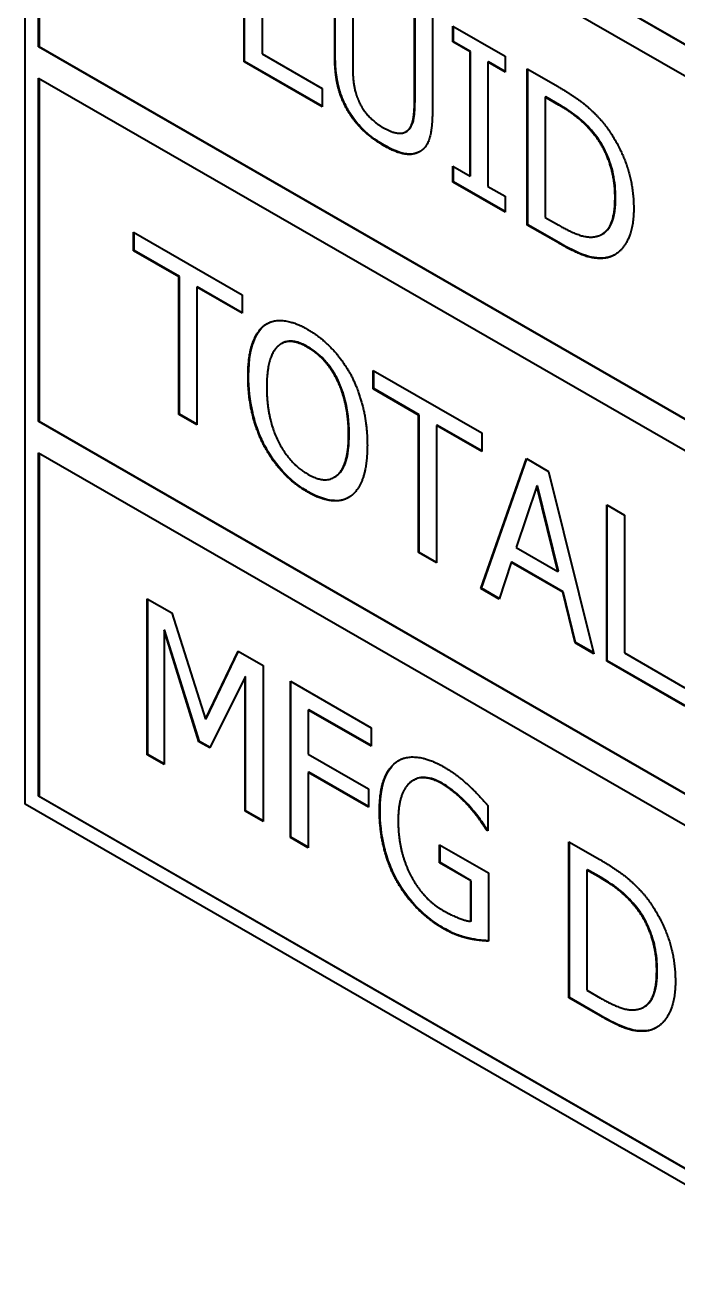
# Model space of a CAD drawing. Header units: millimetres. Extents: x 0 to 3364, y 0 to 2376.
# Drawn here: x 2971.92 to 2976.2, y 1895.38 to 1903.61 of the extents above; entities that cross this region are included whole.
import ezdxf

# ---------------------------------------------------------------- set-up
doc = ezdxf.new("R2010")
doc.units = ezdxf.units.MM
doc.header["$LTSCALE"] = 4
doc.layers.add('가시적인 것(ISO)', color=3, linetype='Continuous', lineweight=40, true_color=0x00ff00)
doc.layers.add('가시적인 좁은 것(ISO)', color=3, linetype='Continuous', lineweight=35, true_color=0x00ff00)

msp = doc.modelspace()

# ---------------------------------------------------------------- linework, layer by layer
at = {"layer": '가시적인 것(ISO)'}
for p, q in [((2971.9243, 1898.5146), (2971.9243, 1918.1357)), ((2987.7458, 1896.8637), (2972.0127, 1905.9238)), ((2972.0162, 1905.9258), (2987.7458, 1896.8678)), ((2972.0127, 1903.4712), (2972.0127, 1905.7194)), ((2972.0127, 1905.7194), (2987.7458, 1896.6593)), ((2972.0162, 1905.7174), (2972.0162, 1903.4732)), ((2973.3583, 1903.3737), (2973.3583, 1904.3956)), ((2973.3619, 1903.3757), (2973.3619, 1904.3936)), ((2973.4758, 1904.328), (2973.4758, 1903.4269)), ((2973.9521, 1903.416), (2973.9521, 1904.0537)), ((2973.9557, 1903.418), (2973.9557, 1904.0516)), ((2974.0696, 1903.986), (2974.0696, 1903.3484)), ((2974.4743, 1903.112), (2974.4743, 1903.753)), ((2974.4778, 1903.114), (2974.4778, 1903.7509)), ((2974.5918, 1903.6853), (2974.5918, 1903.0477)), ((2974.7257, 1903.5039), (2974.7257, 1903.6082)), ((2974.7257, 1903.6082), (2975.0681, 1903.411)), ((2974.7293, 1903.5059), (2974.7293, 1903.6062)), ((2972.0162, 1903.4732), (2972.0127, 1903.4712)), ((2972.0162, 1903.4732), (2987.7458, 1894.4151)), ((2974.7293, 1903.5059), (2974.7257, 1903.5039)), ((2974.8382, 1903.4391), (2974.7257, 1903.5039)), ((2974.8417, 1903.4411), (2974.7293, 1903.5059)), ((2987.7458, 1894.4111), (2972.0127, 1903.4712)), ((2973.4758, 1903.4269), (2973.8705, 1903.1997)), ((2974.8417, 1903.4411), (2974.8382, 1903.4391)), ((2974.8382, 1902.6259), (2974.8382, 1903.4391)), ((2974.8417, 1902.6279), (2974.8417, 1903.4411)), ((2975.0681, 1903.411), (2975.0681, 1903.3067)), ((2973.3619, 1903.3757), (2973.3583, 1903.3737)), ((2973.8705, 1903.0788), (2973.3583, 1903.3737)), ((2973.8705, 1903.0828), (2973.3619, 1903.3757)), ((2974.9592, 1903.3735), (2974.9556, 1903.3715)), ((2975.0681, 1903.3067), (2974.9556, 1903.3715)), ((2974.9556, 1903.3715), (2974.9556, 1902.5582)), ((2975.0681, 1903.3108), (2974.9592, 1903.3735)), ((2975.2135, 1903.3273), (2975.4148, 1903.2114)), ((2975.2135, 1902.3054), (2975.2135, 1903.3273)), ((2975.217, 1902.3074), (2975.217, 1903.3253)), ((2972.0127, 1901.0185), (2972.0127, 1903.2668)), ((2972.0127, 1903.2668), (2987.7458, 1894.2067)), ((2972.0162, 1903.2647), (2972.0162, 1901.0206)), ((2973.8705, 1903.1997), (2973.8705, 1903.0788)), ((2975.3345, 1903.1441), (2975.331, 1903.1421)), ((2975.424, 1903.0925), (2975.3345, 1903.1441)), ((2975.4205, 1903.0905), (2975.331, 1903.1421)), ((2975.331, 1903.1421), (2975.331, 1902.3553)), ((2974.422, 1902.918), (2974.4184, 1902.9159)), ((2974.7257, 1902.5863), (2974.7257, 1902.6906)), ((2974.7257, 1902.6906), (2974.8382, 1902.6259)), ((2974.7293, 1902.5883), (2974.7293, 1902.6886)), ((2974.7293, 1902.5883), (2974.7257, 1902.5863)), ((2975.0681, 1902.3891), (2974.7257, 1902.5863)), ((2975.0681, 1902.3932), (2974.7293, 1902.5883)), ((2974.8417, 1902.6279), (2974.8382, 1902.6259)), ((2974.9556, 1902.5582), (2975.0681, 1902.4935)), ((2975.0681, 1902.4935), (2975.0681, 1902.3891)), ((2975.331, 1902.3553), (2975.4205, 1902.3038)), ((2972.6342, 1902.1369), (2972.6342, 1902.2578)), ((2972.6342, 1902.2578), (2973.3447, 1901.8486)), ((2972.6377, 1902.1389), (2972.6377, 1902.2558)), ((2975.217, 1902.3074), (2975.2135, 1902.3054)), ((2975.4169, 1902.1882), (2975.2135, 1902.3054)), ((2975.4205, 1902.1903), (2975.217, 1902.3074)), ((2975.7069, 1902.2474), (2975.7033, 1902.2454)), ((2972.6377, 1902.1389), (2972.6342, 1902.1369)), ((2972.9307, 1901.9661), (2972.6342, 1902.1369)), ((2972.9343, 1901.9682), (2972.6377, 1902.1389)), ((2975.7335, 1902.092), (2975.7299, 1902.09)), ((2972.9343, 1901.9682), (2972.9307, 1901.9661)), ((2972.9307, 1901.0651), (2972.9307, 1901.9661)), ((2972.9343, 1901.0671), (2972.9343, 1901.9682)), ((2973.0517, 1901.9005), (2973.0482, 1901.8985)), ((2973.0482, 1901.8985), (2973.0482, 1900.9975)), ((2973.3447, 1901.7277), (2973.0482, 1901.8985)), ((2973.3447, 1901.7318), (2973.0517, 1901.9005)), ((2973.3447, 1901.8486), (2973.3447, 1901.7277)), ((2973.4937, 1901.6502), (2973.4901, 1901.6481)), ((2973.6053, 1901.5306), (2973.6018, 1901.5286)), ((2974.2043, 1901.2327), (2974.2043, 1901.3537)), ((2974.2043, 1901.3537), (2974.9148, 1900.9445)), ((2974.2078, 1901.2348), (2974.2078, 1901.3516)), ((2974.2078, 1901.2348), (2974.2043, 1901.2327)), ((2974.5008, 1901.062), (2974.2043, 1901.2327)), ((2974.5043, 1901.064), (2974.2078, 1901.2348)), ((2972.0162, 1901.0206), (2972.0127, 1901.0185)), ((2987.7458, 1891.9584), (2972.0127, 1901.0185)), ((2972.0162, 1901.0206), (2987.7458, 1891.9625)), ((2972.9343, 1901.0671), (2972.9307, 1901.0651)), ((2973.0482, 1900.9975), (2972.9307, 1901.0651)), ((2973.0482, 1901.0015), (2972.9343, 1901.0671)), ((2974.5043, 1901.064), (2974.5008, 1901.062)), ((2974.5008, 1900.161), (2974.5008, 1901.062)), ((2974.5043, 1900.163), (2974.5043, 1901.064)), ((2974.6218, 1900.9964), (2974.6183, 1900.9943)), ((2974.9148, 1900.8236), (2974.6183, 1900.9943)), ((2974.6183, 1900.9943), (2974.6183, 1900.0933)), ((2974.9148, 1900.8276), (2974.6218, 1900.9964)), ((2974.9148, 1900.9445), (2974.9148, 1900.8236)), ((2972.0127, 1898.5659), (2972.0127, 1900.8141)), ((2972.0127, 1900.8141), (2987.7458, 1891.754)), ((2972.0162, 1900.8121), (2972.0162, 1898.5679)), ((2974.9091, 1899.9258), (2975.2071, 1900.7762)), ((2974.9126, 1899.9279), (2975.2094, 1900.7748)), ((2975.2071, 1900.7762), (2975.3517, 1900.6929)), ((2975.3517, 1900.6929), (2975.6497, 1899.4993)), ((2973.9525, 1900.6557), (2973.949, 1900.6537)), ((2975.2765, 1900.597), (2975.1404, 1900.1943)), ((2975.2801, 1900.5991), (2975.2765, 1900.597)), ((2975.4133, 1900.0371), (2975.2765, 1900.597)), ((2975.4169, 1900.0391), (2975.2801, 1900.5991)), ((2975.7335, 1899.4511), (2975.7335, 1900.473)), ((2975.7335, 1900.473), (2975.851, 1900.4054)), ((2975.7371, 1899.4531), (2975.7371, 1900.471)), ((2975.851, 1900.4054), (2975.851, 1899.5043)), ((2975.1404, 1900.1943), (2975.4133, 1900.0371)), ((2974.5043, 1900.163), (2974.5008, 1900.161)), ((2974.6183, 1900.0933), (2974.5008, 1900.161)), ((2974.6183, 1900.0974), (2974.5043, 1900.163)), ((2975.1117, 1900.0989), (2975.1082, 1900.0969)), ((2975.4491, 1899.9046), (2975.1117, 1900.0989)), ((2975.1082, 1900.0969), (2975.028, 1899.8574)), ((2975.4456, 1899.9026), (2975.1082, 1900.0969)), ((2975.4169, 1900.0391), (2975.4133, 1900.0371)), ((2972.7244, 1898.8368), (2972.7244, 1899.8587)), ((2972.7244, 1899.8587), (2972.8849, 1899.7663)), ((2972.728, 1898.8388), (2972.728, 1899.8567)), ((2974.9126, 1899.9279), (2974.9091, 1899.9258)), ((2975.028, 1899.8574), (2974.9091, 1899.9258)), ((2975.0291, 1899.8608), (2974.9126, 1899.9279)), ((2975.4491, 1899.9046), (2975.4456, 1899.9026)), ((2975.5258, 1899.5707), (2975.4456, 1899.9026)), ((2975.5293, 1899.5727), (2975.4491, 1899.9046)), ((2972.8849, 1899.7663), (2973.1055, 1899.0703)), ((2972.8376, 1899.656), (2972.834, 1899.654)), ((2973.0625, 1898.9236), (2972.834, 1899.654)), ((2972.834, 1899.654), (2972.834, 1898.7736)), ((2973.0661, 1898.9257), (2972.8376, 1899.656)), ((2975.5293, 1899.5727), (2975.5258, 1899.5707)), ((2975.6497, 1899.4993), (2975.5258, 1899.5707)), ((2975.6485, 1899.5041), (2975.5293, 1899.5727)), ((2973.1055, 1899.0703), (2973.319, 1899.5163)), ((2973.109, 1899.0724), (2973.321, 1899.5152)), ((2973.319, 1899.5163), (2973.4823, 1899.4223)), ((2975.7371, 1899.4531), (2975.7335, 1899.4511)), ((2976.2457, 1899.1562), (2975.7335, 1899.4511)), ((2976.2457, 1899.1602), (2975.7371, 1899.4531)), ((2975.851, 1899.5043), (2976.2457, 1899.2771)), ((2973.4823, 1899.4223), (2973.4823, 1898.4004)), ((2973.3648, 1899.3483), (2973.1342, 1898.8824)), ((2973.3683, 1899.3504), (2973.3648, 1899.3483)), ((2973.3648, 1898.468), (2973.3648, 1899.3483)), ((2973.3683, 1898.47), (2973.3683, 1899.3504)), ((2973.6613, 1898.2972), (2973.6613, 1899.3192)), ((2973.6613, 1899.3192), (2974.1899, 1899.0148)), ((2973.6649, 1898.2993), (2973.6649, 1899.3171)), ((2973.7823, 1899.1327), (2973.7788, 1899.1306)), ((2974.1899, 1898.8939), (2973.7788, 1899.1306)), ((2973.7788, 1899.1306), (2973.7788, 1898.8424)), ((2974.1899, 1898.8979), (2973.7823, 1899.1327)), ((2973.109, 1899.0724), (2973.1055, 1899.0703)), ((2974.1899, 1899.0148), (2974.1899, 1898.8939)), ((2973.0661, 1898.9257), (2973.0625, 1898.9236)), ((2973.1342, 1898.8824), (2973.0625, 1898.9236)), ((2973.1357, 1898.8856), (2973.0661, 1898.9257)), ((2972.728, 1898.8388), (2972.7244, 1898.8368)), ((2972.834, 1898.7736), (2972.7244, 1898.8368)), ((2972.834, 1898.7777), (2972.728, 1898.8388)), ((2973.7788, 1898.8424), (2974.1728, 1898.6156)), ((2973.7823, 1898.7235), (2973.7788, 1898.7215)), ((2974.1728, 1898.4946), (2973.7788, 1898.7215)), ((2973.7788, 1898.7215), (2973.7788, 1898.2296)), ((2974.1728, 1898.4987), (2973.7823, 1898.7235)), ((2974.1728, 1898.6156), (2974.1728, 1898.4946)), ((2974.4697, 1898.6726), (2974.4662, 1898.6706)), ((2972.0162, 1898.5679), (2972.0127, 1898.5659)), ((2987.7458, 1889.5058), (2972.0127, 1898.5659)), ((2972.0162, 1898.5679), (2987.7458, 1889.5098)), ((2987.8342, 1889.3527), (2971.9243, 1898.5146)), ((2973.3683, 1898.47), (2973.3648, 1898.468)), ((2973.4823, 1898.4004), (2973.3648, 1898.468)), ((2973.4823, 1898.4044), (2973.3683, 1898.47)), ((2974.8374, 1898.4986), (2974.8339, 1898.4965)), ((2974.9556, 1898.5043), (2974.9556, 1898.3403)), ((2973.6649, 1898.2993), (2973.6613, 1898.2972)), ((2973.7788, 1898.2296), (2973.6613, 1898.2972)), ((2973.7788, 1898.2337), (2973.6649, 1898.2993)), ((2974.9492, 1898.3481), (2974.9456, 1898.3461)), ((2974.9556, 1898.3403), (2974.9456, 1898.3461)), ((2974.9556, 1898.3444), (2974.9492, 1898.3481)), ((2974.6383, 1898.1296), (2974.6383, 1898.2489)), ((2974.6383, 1898.2489), (2974.9592, 1898.0641)), ((2974.6419, 1898.1317), (2974.6419, 1898.2469)), ((2975.4864, 1897.2463), (2975.4864, 1898.2682)), ((2975.4864, 1898.2682), (2975.6877, 1898.1523)), ((2975.4899, 1897.2483), (2975.4899, 1898.2661)), ((2974.6419, 1898.1317), (2974.6383, 1898.1296)), ((2974.8432, 1898.0117), (2974.6383, 1898.1296)), ((2974.8467, 1898.0137), (2974.6419, 1898.1317)), ((2974.9592, 1898.0641), (2974.9592, 1897.6177)), ((2975.6074, 1898.085), (2975.6039, 1898.0829)), ((2975.6039, 1898.0829), (2975.6039, 1897.2962)), ((2975.6934, 1898.0314), (2975.6039, 1898.0829)), ((2975.6969, 1898.0334), (2975.6074, 1898.085)), ((2974.8467, 1898.0137), (2974.8432, 1898.0117)), ((2974.8432, 1897.7475), (2974.8432, 1898.0117)), ((2974.8467, 1897.7495), (2974.8467, 1898.0137)), ((2974.8467, 1897.7495), (2974.8432, 1897.7475)), ((2975.4899, 1897.2483), (2975.4864, 1897.2463)), ((2975.6898, 1897.1291), (2975.4864, 1897.2463)), ((2975.6934, 1897.1311), (2975.4899, 1897.2483)), ((2975.6039, 1897.2962), (2975.6934, 1897.2446)), ((2975.9798, 1897.1883), (2975.9762, 1897.1863)), ((2976.0064, 1897.0329), (2976.0028, 1897.0308))]:
    msp.add_line(p, q, dxfattribs=at)
for points, degree in [([(2974.0367, 1903.0559), (2973.9901, 1903.1358), (2973.9521, 1903.3067), (2973.9521, 1903.416)], 2), ([(2974.0696, 1903.3484), (2974.0696, 1903.2771), (2974.0854, 1903.172), (2974.1076, 1903.1203)], 2), ([(2975.4148, 1903.2114), (2975.5394, 1903.1396), (2975.6812, 1903.0149), (2975.7314, 1902.9479)], 2), ([(2974.1076, 1903.1203), (2974.1312, 1903.0653), (2974.2129, 1902.976), (2974.2716, 1902.9422)], 2), ([(2974.4363, 1902.931), (2974.4585, 1902.9571), (2974.4743, 1903.0433), (2974.4743, 1903.112)], 2), ([(2975.654, 1902.8948), (2975.6067, 1902.9543), (2975.5, 1903.0447), (2975.4205, 1903.0905)], 2), ([(2974.2716, 1902.8262), (2974.1935, 1902.8712), (2974.0775, 1902.9852), (2974.0367, 1903.0559)], 2), ([(2974.5918, 1903.0477), (2974.5918, 1902.9408), (2974.5545, 1902.8099), (2974.5073, 1902.785)], 2), ([(2974.2716, 1902.9422), (2974.3268, 1902.9104), (2974.4127, 1902.9032), (2974.4363, 1902.931)], 2), ([(2974.422, 1902.918), (2974.4286, 1902.9218), (2974.4346, 1902.9268), (2974.4399, 1902.933)], 3), ([(2975.7314, 1902.9479), (2975.8166, 1902.8334), (2975.9104, 1902.5632), (2975.9104, 1902.4142)], 2), ([(2974.5073, 1902.785), (2974.465, 1902.7613), (2974.3533, 1902.7792), (2974.2716, 1902.8262)], 2), ([(2975.788, 1902.4864), (2975.788, 1902.604), (2975.7206, 1902.8092), (2975.654, 1902.8948)], 2), ([(2974.5127, 1902.788), (2974.5121, 1902.7877), (2974.5114, 1902.7873), (2974.5108, 1902.787)], 3), ([(2975.6648, 1902.231), (2975.7264, 1902.2436), (2975.788, 1902.3671), (2975.788, 1902.4864)], 2), ([(2975.9104, 1902.4142), (2975.9104, 1902.2742), (2975.8123, 1902.1055), (2975.7299, 1902.09)], 2), ([(2975.4205, 1902.3038), (2975.4986, 1902.2588), (2975.6168, 1902.2197), (2975.6648, 1902.231)], 2), ([(2975.7299, 1902.09), (2975.6626, 1902.0799), (2975.5244, 1902.1264), (2975.4169, 1902.1882)], 2), ([(2975.7871, 1902.1113), (2975.7707, 1902.1022), (2975.7529, 1902.0957), (2975.7335, 1902.092)], 3), ([(2973.4901, 1901.6481), (2973.5417, 1901.6863), (2973.6857, 1901.6738), (2973.7745, 1901.6227)], 2), ([(2973.3841, 1901.315), (2973.3841, 1901.4433), (2973.4393, 1901.607), (2973.4901, 1901.6481)], 2), ([(2973.4937, 1901.6502), (2973.4983, 1901.6536), (2973.5031, 1901.6568), (2973.508, 1901.6597)], 3), ([(2973.7745, 1901.6227), (2973.8648, 1901.5707), (2974.0094, 1901.4145), (2974.0596, 1901.3202)], 2), ([(2973.579, 1901.5117), (2973.5439, 1901.4797), (2973.5066, 1901.3438), (2973.5066, 1901.2444)], 2), ([(2973.7752, 1901.5047), (2973.7115, 1901.5414), (2973.6155, 1901.5453), (2973.579, 1901.5117)], 2), ([(2973.9708, 1901.286), (2973.9357, 1901.3593), (2973.8368, 1901.4692), (2973.7752, 1901.5047)], 2), ([(2973.4894, 1900.861), (2973.4386, 1900.9582), (2973.3841, 1901.1891), (2973.3841, 1901.315)], 2), ([(2974.0431, 1900.9355), (2974.0431, 1901.0365), (2974.0051, 1901.2149), (2973.9708, 1901.286)], 2), ([(2974.0596, 1901.3202), (2974.1097, 1901.2234), (2974.1656, 1900.9925), (2974.1656, 1900.865)], 2), ([(2973.5066, 1901.2444), (2973.5066, 1901.0432), (2973.6527, 1900.7454), (2973.7752, 1900.6749)], 2), ([(2973.7752, 1900.6749), (2973.8977, 1900.6043), (2974.0431, 1900.7343), (2974.0431, 1900.9355)], 2), ([(2973.7745, 1900.5577), (2973.685, 1900.6092), (2973.5417, 1900.7621), (2973.4894, 1900.861)], 2), ([(2974.1656, 1900.865), (2974.1656, 1900.7407), (2974.1112, 1900.5708), (2974.0596, 1900.5326)], 2), ([(2974.0596, 1900.5326), (2974.0051, 1900.4928), (2973.8612, 1900.5078), (2973.7745, 1900.5577)], 2), ([(2974.2451, 1898.4729), (2974.2451, 1898.5963), (2974.3053, 1898.7571), (2974.3611, 1898.7944)], 2), ([(2974.3611, 1898.7944), (2974.4149, 1898.8306), (2974.5724, 1898.8127), (2974.6663, 1898.7587)], 2), ([(2974.3647, 1898.7965), (2974.3672, 1898.7982), (2974.3699, 1898.7999), (2974.3725, 1898.8014)], 3), ([(2974.6663, 1898.7587), (2974.7114, 1898.7327), (2974.793, 1898.6708), (2974.8303, 1898.6361)], 2), ([(2974.6527, 1898.6489), (2974.5252, 1898.7223), (2974.3676, 1898.5911), (2974.3676, 1898.4065)], 2), ([(2974.8339, 1898.4965), (2974.7981, 1898.5379), (2974.7057, 1898.6184), (2974.6527, 1898.6489)], 2), ([(2974.8303, 1898.6361), (2974.8604, 1898.6088), (2974.9334, 1898.5303), (2974.9556, 1898.5043)], 2), ([(2974.3604, 1898.0081), (2974.3045, 1898.1082), (2974.2451, 1898.3428), (2974.2451, 1898.4729)], 2), ([(2974.9456, 1898.3461), (2974.9234, 1898.3812), (2974.8769, 1898.4486), (2974.8339, 1898.4965)], 2), ([(2974.3676, 1898.4065), (2974.3676, 1898.3038), (2974.4091, 1898.1258), (2974.4485, 1898.0501)], 2), ([(2975.6877, 1898.1523), (2975.8123, 1898.0805), (2975.9541, 1897.9558), (2976.0043, 1897.8888)], 2), ([(2974.4485, 1898.0501), (2974.4865, 1897.9753), (2974.5939, 1897.8579), (2974.6613, 1897.8191)], 2), ([(2974.6656, 1897.6991), (2974.5717, 1897.7531), (2974.4163, 1897.9089), (2974.3604, 1898.0081)], 2), ([(2975.9269, 1897.8356), (2975.8796, 1897.8952), (2975.7729, 1897.9856), (2975.6934, 1898.0314)], 2), ([(2976.0043, 1897.8888), (2976.0895, 1897.7743), (2976.1833, 1897.5041), (2976.1833, 1897.3551)], 2), ([(2974.6613, 1897.8191), (2974.7107, 1897.7907), (2974.8095, 1897.7503), (2974.8432, 1897.7475)], 2), ([(2976.0609, 1897.4272), (2976.0609, 1897.5448), (2975.9935, 1897.7501), (2975.9269, 1897.8356)], 2), ([(2974.8289, 1897.6348), (2974.7852, 1897.6451), (2974.715, 1897.6706), (2974.6656, 1897.6991)], 2), ([(2974.9592, 1897.6177), (2974.937, 1897.6189), (2974.8611, 1897.627), (2974.8289, 1897.6348)], 2), ([(2975.9377, 1897.1719), (2975.9993, 1897.1845), (2976.0609, 1897.308), (2976.0609, 1897.4272)], 2), ([(2976.1833, 1897.3551), (2976.1833, 1897.2151), (2976.0852, 1897.0463), (2976.0028, 1897.0308)], 2), ([(2975.6934, 1897.2446), (2975.7715, 1897.1997), (2975.8897, 1897.1606), (2975.9377, 1897.1719)], 2), ([(2976.0028, 1897.0308), (2975.9355, 1897.0208), (2975.7973, 1897.0672), (2975.6898, 1897.1291)], 2), ([(2976.06, 1897.0522), (2976.0436, 1897.043), (2976.0258, 1897.0365), (2976.0064, 1897.0329)], 3)]:
    msp.add_open_spline(points, degree=degree, dxfattribs=at)
for points, knots in [([(2974.0402, 1903.058), (2974.0248, 1903.0843), (2974.0116, 1903.1114), (2973.9856, 1903.1768), (2973.9783, 1903.207), (2973.96, 1903.2894), (2973.9557, 1903.3581), (2973.9557, 1903.418)], [-0.06277013, -0.06277013, -0.06277013, -0.06277013, -0.05478899, -0.05478899, -0.04400046, -0.04400046, 0, 0, 0, 0]), ([(2974.4399, 1902.933), (2974.4607, 1902.9575), (2974.4673, 1902.9875), (2974.4761, 1903.0357), (2974.4778, 1903.0765), (2974.4778, 1903.114)], [-0.03963328, -0.03963328, -0.03963328, -0.03963328, -0.02752855, -0.02752855, 0, 0, 0, 0]), ([(2975.6575, 1902.8968), (2975.6261, 1902.9364), (2975.5925, 1902.9714), (2975.5351, 1903.02), (2975.4946, 1903.0519), (2975.424, 1903.0925)], [-0.1576458, -0.1576458, -0.1576458, -0.1576458, -0.059904, -0.059904, 0, 0, 0, 0]), ([(2974.2751, 1902.8283), (2974.2473, 1902.8443), (2974.2191, 1902.8628), (2974.1676, 1902.903), (2974.1441, 1902.9241), (2974.091, 1902.9808), (2974.0637, 1903.0173), (2974.0402, 1903.058)], [-0.07265851, -0.07265851, -0.07265851, -0.07265851, -0.04900249, -0.04900249, -0.02818557, -0.02818557, 0, 0, 0, 0]), ([(2975.7915, 1902.4884), (2975.7915, 1902.5361), (2975.7873, 1902.587), (2975.767, 1902.684), (2975.7527, 1902.7295), (2975.7119, 1902.8183), (2975.6869, 1902.859), (2975.6575, 1902.8968)], [-0.09412968, -0.09412968, -0.09412968, -0.09412968, -0.0591507, -0.0591507, -0.029243, -0.029243, 0, 0, 0, 0]), ([(2974.5108, 1902.787), (2974.4969, 1902.7792), (2974.4817, 1902.7739), (2974.4445, 1902.7684), (2974.4259, 1902.7701), (2974.3698, 1902.7792), (2974.3206, 1902.8021), (2974.2751, 1902.8283)], [-0.06002364, -0.06002364, -0.06002364, -0.06002364, -0.05048049, -0.05048049, -0.03855798, -0.03855798, 0, 0, 0, 0]), ([(2975.7069, 1902.2474), (2975.7132, 1902.2511), (2975.7192, 1902.2553), (2975.7453, 1902.2776), (2975.7572, 1902.2991), (2975.785, 1902.3617), (2975.7915, 1902.4252), (2975.7915, 1902.4884)], [-0.0664739, -0.0664739, -0.0664739, -0.0664739, -0.0620903, -0.0620903, -0.04638943, -0.04638943, 0, 0, 0, 0]), ([(2975.7335, 1902.092), (2975.6712, 1902.0827), (2975.6219, 1902.0968), (2975.5419, 1902.1237), (2975.4763, 1902.1581), (2975.4205, 1902.1903)], [-0.06880073, -0.06880073, -0.06880073, -0.06880073, -0.04741805, -0.04741805, 0, 0, 0, 0]), ([(2973.3877, 1901.317), (2973.3877, 1901.4352), (2973.4052, 1901.5003), (2973.4361, 1901.5844), (2973.4603, 1901.6232), (2973.4937, 1901.6502)], [-0.07927906, -0.07927906, -0.07927906, -0.07927906, -0.04411855, -0.04411855, 0, 0, 0, 0]), ([(2973.7788, 1901.5067), (2973.7555, 1901.5201), (2973.7321, 1901.531), (2973.6832, 1901.5457), (2973.664, 1901.5462), (2973.6341, 1901.5435), (2973.6189, 1901.5385), (2973.6053, 1901.5306)], [-0.05013354, -0.05013354, -0.05013354, -0.05013354, -0.03915095, -0.03915095, -0.02635267, -0.02635267, -0.0098448, -0.0098448, -0.0098448, -0.0098448]), ([(2973.9743, 1901.2881), (2973.962, 1901.3138), (2973.9479, 1901.3387), (2973.9162, 1901.3854), (2973.8993, 1901.4065), (2973.8485, 1901.4601), (2973.8139, 1901.4864), (2973.7788, 1901.5067)], [-0.06392344, -0.06392344, -0.06392344, -0.06392344, -0.04668159, -0.04668159, -0.0298476, -0.0298476, 0, 0, 0, 0]), ([(2973.493, 1900.863), (2973.4755, 1900.8963), (2973.4606, 1900.9304), (2973.4344, 1901.002), (2973.4235, 1901.0391), (2973.3951, 1901.1596), (2973.3877, 1901.241), (2973.3877, 1901.317)], [-0.1025481, -0.1025481, -0.1025481, -0.1025481, -0.0800779, -0.0800779, -0.0557712, -0.0557712, 0, 0, 0, 0]), ([(2974.0466, 1900.9375), (2974.0466, 1901.0215), (2974.0368, 1901.0936), (2974.0098, 1901.2011), (2973.9949, 1901.2454), (2973.9743, 1901.2881)], [-0.07129885, -0.07129885, -0.07129885, -0.07129885, -0.02860009, -0.02860009, 0, 0, 0, 0]), ([(2973.9525, 1900.6557), (2973.9556, 1900.6575), (2973.9587, 1900.6595), (2973.9902, 1900.6816), (2974.0079, 1900.7117), (2974.04, 1900.7972), (2974.0466, 1900.8674), (2974.0466, 1900.9375)], [-0.08391735, -0.08391735, -0.08391735, -0.08391735, -0.08085681, -0.08085681, -0.05145574, -0.05145574, 0, 0, 0, 0]), ([(2973.778, 1900.5597), (2973.7464, 1900.578), (2973.7147, 1900.5995), (2973.6548, 1900.6488), (2973.627, 1900.6755), (2973.5591, 1900.7529), (2973.5234, 1900.8055), (2973.493, 1900.863)], [-0.09093446, -0.09093446, -0.09093446, -0.09093446, -0.06411402, -0.06411402, -0.03908731, -0.03908731, 0, 0, 0, 0]), ([(2974.0448, 1900.5229), (2974.0322, 1900.5158), (2974.0187, 1900.5103), (2973.9763, 1900.4995), (2973.9515, 1900.5008), (2973.8861, 1900.5076), (2973.8326, 1900.5283), (2973.778, 1900.5597)], [-0.06686054, -0.06686054, -0.06686054, -0.06686054, -0.05988371, -0.05988371, -0.04632861, -0.04632861, 0, 0, 0, 0]), ([(2974.2486, 1898.4749), (2974.2486, 1898.5859), (2974.2669, 1898.6521), (2974.3038, 1898.7382), (2974.3299, 1898.7732), (2974.3647, 1898.7965)], [-0.08477293, -0.08477293, -0.08477293, -0.08477293, -0.04339478, -0.04339478, 0, 0, 0, 0]), ([(2974.6562, 1898.651), (2974.637, 1898.662), (2974.6179, 1898.6711), (2974.5812, 1898.684), (2974.5639, 1898.688), (2974.518, 1898.6916), (2974.4922, 1898.6856), (2974.4697, 1898.6726)], [-0.19072632, -0.19072632, -0.19072632, -0.19072632, -0.16422794, -0.16422794, -0.13916, -0.13916, -0.09508178, -0.09508178, -0.09508178, -0.09508178]), ([(2974.8374, 1898.4986), (2974.8062, 1898.5346), (2974.7741, 1898.5638), (2974.723, 1898.6084), (2974.6896, 1898.6317), (2974.6562, 1898.651)], [-0.04479022, -0.04479022, -0.04479022, -0.04479022, -0.02837861, -0.02837861, 0, 0, 0, 0]), ([(2974.364, 1898.0102), (2974.345, 1898.0442), (2974.3286, 1898.079), (2974.2975, 1898.1581), (2974.286, 1898.1975), (2974.2566, 1898.3135), (2974.2486, 1898.3973), (2974.2486, 1898.4749)], [-0.09310878, -0.09310878, -0.09310878, -0.09310878, -0.07687464, -0.07687464, -0.05694028, -0.05694028, 0, 0, 0, 0]), ([(2974.9492, 1898.3481), (2974.9344, 1898.3714), (2974.9193, 1898.3944), (2974.8857, 1898.443), (2974.8612, 1898.472), (2974.8374, 1898.4986)], [-0.0416334, -0.0416334, -0.0416334, -0.0416334, -0.02229884, -0.02229884, 0, 0, 0, 0]), ([(2974.6691, 1897.7011), (2974.6352, 1897.7206), (2974.6014, 1897.7433), (2974.5371, 1897.7946), (2974.5063, 1897.8228), (2974.4344, 1897.9003), (2974.3965, 1897.9523), (2974.364, 1898.0102)], [-0.0951454, -0.0951454, -0.0951454, -0.0951454, -0.0664999, -0.0664999, -0.03983799, -0.03983799, 0, 0, 0, 0]), ([(2975.9304, 1897.8377), (2975.899, 1897.8773), (2975.8654, 1897.9122), (2975.808, 1897.9609), (2975.7675, 1897.9928), (2975.6969, 1898.0334)], [-0.1576458, -0.1576458, -0.1576458, -0.1576458, -0.059904, -0.059904, 0, 0, 0, 0]), ([(2976.0644, 1897.4293), (2976.0644, 1897.477), (2976.0602, 1897.5279), (2976.0399, 1897.6249), (2976.0256, 1897.6703), (2975.9848, 1897.7592), (2975.9598, 1897.7999), (2975.9304, 1897.8377)], [-0.09412968, -0.09412968, -0.09412968, -0.09412968, -0.0591507, -0.0591507, -0.029243, -0.029243, 0, 0, 0, 0]), ([(2974.8324, 1897.6369), (2974.8065, 1897.643), (2974.7802, 1897.6502), (2974.7266, 1897.6697), (2974.6965, 1897.6853), (2974.6691, 1897.7011)], [-0.04611182, -0.04611182, -0.04611182, -0.04611182, -0.02323585, -0.02323585, 0, 0, 0, 0]), ([(2974.9592, 1897.62), (2974.9368, 1897.6213), (2974.908, 1897.6244), (2974.8799, 1897.6275), (2974.856, 1897.6312), (2974.8324, 1897.6369)], [-0.02580351, -0.02580351, -0.02580351, -0.02580351, -0.02082006, -0.02082006, 0, 0, 0, 0]), ([(2975.9798, 1897.1883), (2975.9861, 1897.192), (2975.9921, 1897.1962), (2976.0182, 1897.2184), (2976.0301, 1897.24), (2976.0579, 1897.3025), (2976.0644, 1897.3661), (2976.0644, 1897.4293)], [-0.0664739, -0.0664739, -0.0664739, -0.0664739, -0.0620903, -0.0620903, -0.04638943, -0.04638943, 0, 0, 0, 0]), ([(2976.0064, 1897.0329), (2975.9441, 1897.0236), (2975.8948, 1897.0377), (2975.8148, 1897.0646), (2975.7492, 1897.099), (2975.6934, 1897.1311)], [-0.06880073, -0.06880073, -0.06880073, -0.06880073, -0.04741805, -0.04741805, 0, 0, 0, 0])]:
    msp.add_open_spline(points, degree=3, knots=knots, dxfattribs=at)
at = {"layer": '가시적인 좁은 것(ISO)'}
for p, q in [((2973.9557, 1903.418), (2973.9521, 1903.416)), ((2974.4778, 1903.114), (2974.4743, 1903.112)), ((2975.424, 1903.0925), (2975.4205, 1903.0905)), ((2974.0402, 1903.058), (2974.0367, 1903.0559)), ((2974.4399, 1902.933), (2974.4363, 1902.931)), ((2975.6575, 1902.8968), (2975.654, 1902.8948)), ((2974.2751, 1902.8283), (2974.2716, 1902.8262)), ((2974.5108, 1902.787), (2974.5073, 1902.785)), ((2975.7915, 1902.4884), (2975.788, 1902.4864)), ((2975.4205, 1902.1903), (2975.4169, 1902.1882)), ((2973.7788, 1901.5067), (2973.7752, 1901.5047)), ((2973.3877, 1901.317), (2973.3841, 1901.315)), ((2973.9743, 1901.2881), (2973.9708, 1901.286)), ((2974.0466, 1900.9375), (2974.0431, 1900.9355)), ((2973.493, 1900.863), (2973.4894, 1900.861)), ((2973.778, 1900.5597), (2973.7745, 1900.5577)), ((2974.3647, 1898.7965), (2974.3611, 1898.7944)), ((2974.6562, 1898.651), (2974.6527, 1898.6489)), ((2974.2486, 1898.4749), (2974.2451, 1898.4729)), ((2974.364, 1898.0102), (2974.3604, 1898.0081)), ((2975.6969, 1898.0334), (2975.6934, 1898.0314)), ((2975.9304, 1897.8377), (2975.9269, 1897.8356)), ((2974.6691, 1897.7011), (2974.6656, 1897.6991)), ((2974.8324, 1897.6369), (2974.8289, 1897.6348)), ((2976.0644, 1897.4293), (2976.0609, 1897.4272)), ((2975.6934, 1897.1311), (2975.6898, 1897.1291))]:
    msp.add_line(p, q, dxfattribs=at)

doc.saveas('drawing.dxf')
